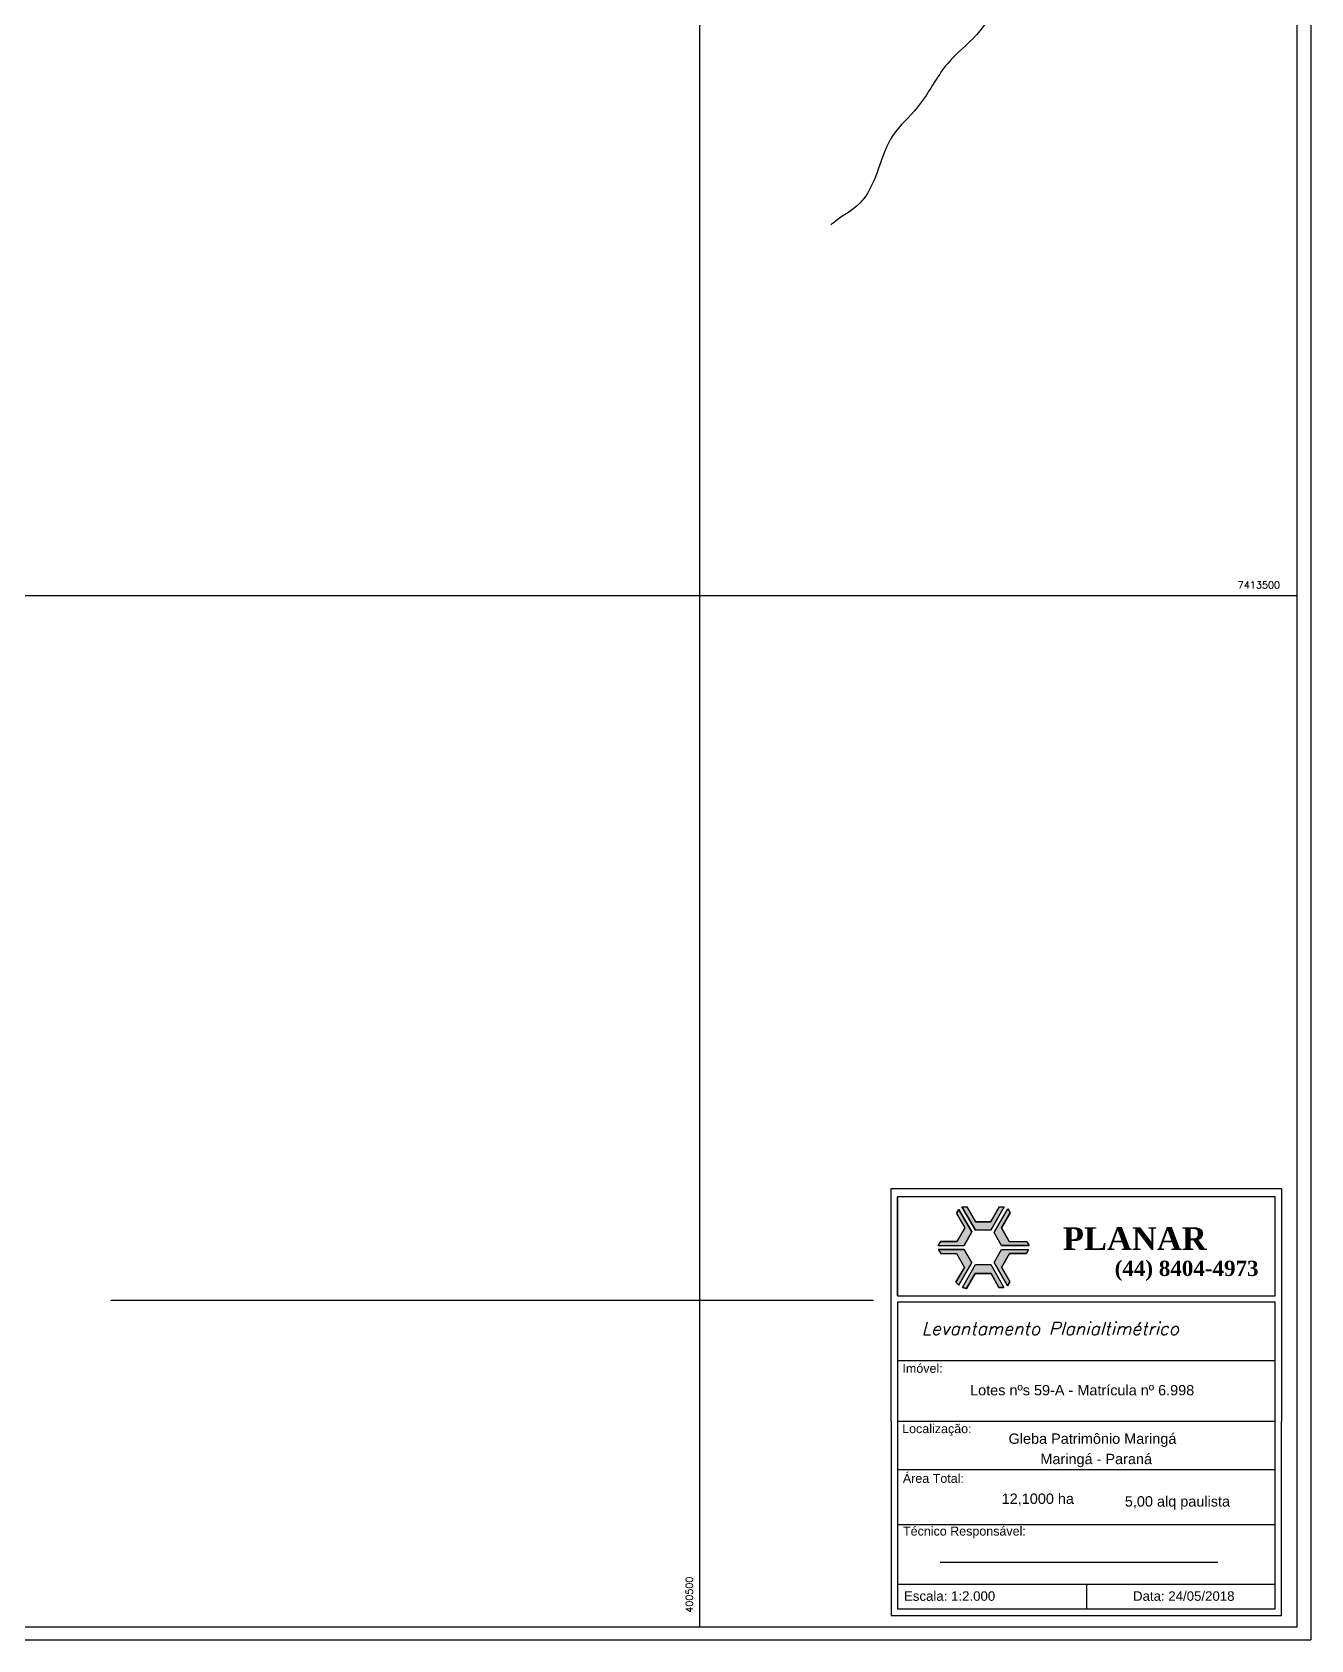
# Model space of a CAD drawing. Header units: millimetres. Extents: x 398670 to 400934, y 7412759 to 7415035.
# Drawn here: x 400026 to 400934, y 7412759 to 7413900 of the extents above; entities that cross this region are included whole.
import ezdxf
from ezdxf.enums import TextEntityAlignment as Align

# ---------------------------------------------------------------- set-up
doc = ezdxf.new("R2010")
doc.units = ezdxf.units.MM
doc.header["$LTSCALE"] = 0.1
for name, color, linetype in [('folha', 7, 'Continuous'), ('LAZAROTEXTOS', 7, 'Continuous'), ('linha rio', 4, 'Continuous'), ('LINHAAS', 252, 'Continuous'), ('TEXTO', 7, 'Continuous')]:
    doc.layers.add(name, color=color, linetype=linetype)
doc.styles.add('10mm', font='romans.shx', dxfattribs={"height": 5})

msp = doc.modelspace()

# ---------------------------------------------------------------- hatches: boundary and pattern name
h = msp.add_hatch(color=5)
h.paths.add_polyline_path([(400716, 7413066.2), (400706.4, 7413049.6), (400695.6, 7413049.6), (400686, 7413066.2), (400689.4, 7413066.2), (400695.6, 7413055.5), (400706.5, 7413055.5), (400712.6, 7413066.2)])
h.paths.add_polyline_path([(400733.6, 7413038.8), (400714.1, 7413038.8), (400708.8, 7413048), (400718.5, 7413064.9), (400720.2, 7413061.9), (400714, 7413051.3), (400719.5, 7413041.7), (400731.8, 7413041.7)])
h.paths.add_polyline_path([(400718.4, 7413010.2), (400708.8, 7413026.8), (400714.1, 7413036), (400733.3, 7413036), (400731.6, 7413033.1), (400719.8, 7413033.1), (400714.1, 7413023.3), (400720, 7413013.1)])
h.paths.add_polyline_path([(400686.3, 7413009.1), (400695.6, 7413025.2), (400706.4, 7413025.2), (400715.7, 7413009.1), (400712.3, 7413009.1), (400706.7, 7413018.9), (400695.3, 7413018.9), (400689.2, 7413008.3)])
h.paths.add_polyline_path([(400669.2, 7413036), (400671, 7413033.1), (400682.2, 7413033.1), (400687.9, 7413023.3), (400681.7, 7413012.7), (400683.9, 7413010.6), (400693, 7413026.4), (400687.5, 7413036)])
h.paths.add_polyline_path([(400669, 7413038.8), (400687.5, 7413038.8), (400693, 7413048.4), (400683.7, 7413064.4), (400682.1, 7413061.5), (400688, 7413051.3), (400682.4, 7413041.7), (400670.7, 7413041.7)])

# ---------------------------------------------------------------- linework, layer by layer
at = {"color": 7}
msp.add_line((400635.8, 7413079.3), (400912.8, 7413079.3), dxfattribs=at)
at = {"color": 7, "linetype": 'Continuous'}
for p, q in [((400635.8, 7412913.9), (400635.8, 7413079.3)), ((400912.8, 7413079.3), (400912.8, 7412913.9)), ((400640.3, 7412998.6), (400640.3, 7412957.3)), ((400640.3, 7412957.3), (400908.2, 7412957.3))]:
    msp.add_line(p, q, dxfattribs=at)
at = {"linetype": 'Continuous'}
for p, q in [((400640.3, 7413003.1), (400640.3, 7413073.3)), ((400670.5, 7412814.1), (400867.7, 7412814.1)), ((400774.3, 7412798.4), (400774.3, 7412780.9))]:
    msp.add_line(p, q, dxfattribs=at)
at = {"color": 5}
for points in [[(400669, 7413038.8), (400687.5, 7413038.8), (400693, 7413048.4), (400683.7, 7413064.4), (400682.1, 7413061.5), (400688, 7413051.3), (400682.4, 7413041.7), (400670.7, 7413041.7), (400669, 7413038.8)], [(400682.1, 7413061.5), (400683.7, 7413064.4)], [(400682.1, 7413061.5), (400688, 7413051.3)], [(400683.7, 7413064.4), (400693, 7413048.4)], [(400686, 7413066.2), (400689.4, 7413066.2)], [(400686, 7413066.2), (400695.6, 7413049.6)], [(400716, 7413066.2), (400706.4, 7413049.6), (400695.6, 7413049.6), (400686, 7413066.2), (400689.4, 7413066.2), (400695.6, 7413055.5), (400706.5, 7413055.5), (400712.6, 7413066.2), (400716, 7413066.2)], [(400689.4, 7413066.2), (400695.6, 7413055.5)], [(400706.4, 7413049.6), (400716, 7413066.2)], [(400706.5, 7413055.5), (400712.6, 7413066.2)], [(400708.8, 7413048), (400718.5, 7413064.9)], [(400733.6, 7413038.8), (400714.1, 7413038.8), (400708.8, 7413048), (400718.5, 7413064.9), (400720.2, 7413061.9), (400714, 7413051.3), (400719.5, 7413041.7), (400731.8, 7413041.7), (400733.6, 7413038.8)], [(400712.6, 7413066.2), (400716, 7413066.2)], [(400714, 7413051.3), (400720.2, 7413061.9)], [(400718.5, 7413064.9), (400720.2, 7413061.9)], [(400688, 7413051.3), (400682.4, 7413041.7)], [(400693, 7413048.4), (400687.5, 7413038.8)], [(400706.5, 7413055.5), (400695.6, 7413055.5)], [(400706.4, 7413049.6), (400695.6, 7413049.6)], [(400714.1, 7413038.8), (400708.8, 7413048)], [(400719.5, 7413041.7), (400714, 7413051.3)], [(400670.7, 7413041.7), (400669, 7413038.8)], [(400669, 7413038.8), (400687.5, 7413038.8)], [(400669.2, 7413036), (400671, 7413033.1)], [(400669.2, 7413036), (400687.5, 7413036)], [(400669.2, 7413036), (400671, 7413033.1), (400682.2, 7413033.1), (400687.9, 7413023.3), (400681.7, 7413012.7), (400683.9, 7413010.6), (400693, 7413026.4), (400687.5, 7413036), (400669.2, 7413036)], [(400670.7, 7413041.7), (400682.4, 7413041.7)], [(400687.5, 7413036), (400693, 7413026.4)], [(400708.8, 7413026.8), (400714.1, 7413036)], [(400718.4, 7413010.2), (400708.8, 7413026.8), (400714.1, 7413036), (400733.3, 7413036), (400731.6, 7413033.1), (400719.8, 7413033.1), (400714.1, 7413023.3), (400720, 7413013.1), (400718.4, 7413010.2)], [(400714.1, 7413038.8), (400733.6, 7413038.8)], [(400714.1, 7413036), (400733.3, 7413036)], [(400719.5, 7413041.7), (400731.8, 7413041.7)], [(400733.3, 7413036), (400731.6, 7413033.1)], [(400731.8, 7413041.7), (400733.6, 7413038.8)], [(400671, 7413033.1), (400682.2, 7413033.1)], [(400681.7, 7413012.7), (400687.9, 7413023.3)], [(400682.2, 7413033.1), (400687.9, 7413023.3)], [(400683.9, 7413010.6), (400693, 7413026.4)], [(400686.3, 7413009.1), (400695.6, 7413025.2), (400706.4, 7413025.2), (400715.7, 7413009.1), (400712.3, 7413009.1), (400706.7, 7413018.9), (400695.3, 7413018.9), (400689.2, 7413008.3), (400686.3, 7413009.1)], [(400686.3, 7413009.1), (400695.6, 7413025.2)], [(400695.6, 7413025.2), (400706.4, 7413025.2)], [(400706.4, 7413025.2), (400715.7, 7413009.1)], [(400708.8, 7413026.8), (400718.4, 7413010.2)], [(400714.1, 7413023.3), (400719.8, 7413033.1)], [(400714.1, 7413023.3), (400720, 7413013.1)], [(400719.8, 7413033.1), (400731.6, 7413033.1)], [(400681.7, 7413012.7), (400683.9, 7413010.6)], [(400689.2, 7413008.3), (400695.3, 7413018.9)], [(400695.3, 7413018.9), (400706.7, 7413018.9)], [(400706.7, 7413018.9), (400712.3, 7413009.1)], [(400718.4, 7413010.2), (400720, 7413013.1)], [(400686.3, 7413009.1), (400689.2, 7413008.3)], [(400712.3, 7413009.1), (400715.7, 7413009.1)]]:
    msp.add_lwpolyline(points, dxfattribs=at)
at = {"color": 7, "linetype": 'Continuous'}
msp.add_lwpolyline([(400908.2, 7412913.9), (400640.3, 7412913.9)], dxfattribs=at)
at = {"layer": 'folha', "color": 1}
for p in [(400933.6, 7415035), (398670.3, 7412759)]:
    msp.add_line(p, (400933.6, 7412759), dxfattribs=at)
at = {"layer": 'folha', "color": 5}
for p, q in [((400923.6, 7415025), (400923.6, 7412767.9)), ((400923.6, 7412767.9), (398695.3, 7412767.9))]:
    msp.add_line(p, q, dxfattribs=at)
at = {"layer": 'LAZAROTEXTOS', "color": 7, "linetype": 'Continuous'}
for p, q in [((400908.2, 7412913.9), (400640.3, 7412913.9)), ((400908.2, 7412879.6), (400640.3, 7412879.6)), ((400640.3, 7412840.8), (400908.2, 7412840.8)), ((400640.3, 7412798.4), (400908.2, 7412798.4))]:
    msp.add_line(p, q, dxfattribs=at)
for points in [[(400640.3, 7413073.3), (400640.3, 7413003.1)], [(400640.3, 7413003.1), (400908.2, 7413003.1), (400908.2, 7413073.3), (400640.3, 7413073.3)], [(400640.3, 7412998.6), (400640.3, 7412809.4), (400640.3, 7412801.5), (400640.3, 7412780.9), (400908.2, 7412780.9), (400908.2, 7412801.5), (400908.2, 7412809.4), (400908.2, 7412998.6), (400640.3, 7412998.6)], [(400635.8, 7412913.9), (400635.8, 7412776.3), (400912.8, 7412776.3), (400912.8, 7412801.5), (400912.8, 7412913.9)]]:
    msp.add_lwpolyline(points, dxfattribs=at)
at = {"layer": 'linha rio'}
msp.add_spline([(400745.7, 7414031.4), (400744.4, 7413998.2), (400725.7, 7413953.7), (400696.4, 7413898), (400675.9, 7413877.6), (400654.5, 7413846.5), (400637, 7413826.4), (400615.6, 7413780.8), (400607.6, 7413773.4), (400599.9, 7413768.3), (400592.9, 7413763)], degree=3, dxfattribs=at)
at = {"layer": 'LINHAAS', "ltscale": 0.1}
for p, q in [((400500, 7412767.9), (400500, 7414023.4)), ((399375.9, 7413500), (400923.6, 7413500)), ((400082.1, 7413000), (400623.2, 7413000))]:
    msp.add_line(p, q, dxfattribs=at)

# ---------------------------------------------------------------- texts
at = {"ltscale": 0.1, "style": '10mm'}
msp.add_text('7413500', height=5, dxfattribs=at).set_placement((400896.7, 7413505), align=Align.CENTER)
msp.add_text('400500', height=5, rotation=90, dxfattribs=at).set_placement((400495, 7412791), align=Align.CENTER)
at = {"color": 5, "width": 134.226, "attachment_point": 1}
for s, insert, char_height in [('\\fTimes New Roman|b1|i0|c0|p18;\\C7;PLANAR', (400757.6, 7413051.8), 16.223), ('{\\fTimes New Roman|b1|i0|c0|p18;\\C7;(44) 8404-4973}', (400794.4, 7413028), 10.816)]:
    msp.add_mtext(s, dxfattribs=dict(at, insert=insert, char_height=char_height))
at = {"linetype": 'Continuous', "insert": (400657.5, 7412984.3), "char_height": 8.986, "width": 1261.774, "attachment_point": 1}
msp.add_mtext('{\\Fitalict.shx|c1;Levantamento Plani\\Fitalict.shx|c0;alti\\Fitalict.shx|c1;métrico}', dxfattribs=at)
at = {"layer": 'TEXTO', "linetype": 'Continuous', "attachment_point": 1}
for s, insert, char_height in [('{\\fArial|b0|i0|c0|p34;Imóvel:}', (400643.8, 7412954.8), 6.341), ('{\\fArial|b0|i0|c0|p34;Lotes nºs 59-A - Matrícula nº 6.998}', (400691.8, 7412939.8), 7.338), ('{\\fArial|b0|i0|c0|p34;Localização:}', (400643.6, 7412912), 6.341), ('{\\fArial|b0|i0|c0|p34;Gleba Patrimônio Maringá}', (400719.1, 7412905.4), 7.338), ('{\\fArial|b0|i0|c0|p34;Maringá - Paraná}', (400741.7, 7412891), 7.338), ('{\\fArial|b0|i0|c0|p34;Área Total:}', (400644.1, 7412876.7), 6.341), ('{\\fArial|b0|i0|c0|p34;12,1000 ha}', (400714.2, 7412862.8), 7.338), ('{\\fArial|b0|i0|c0|p34;5,00 alq paulista}', (400801.6, 7412860.9), 7.338), ('\\fArial|b0|i0|c0|p34;Técnico Responsável:', (400644.2, 7412839.3), 6.341), ('{\\fArial|b0|i0|c0|p34;Escala: 1:2.000}', (400644.9, 7412793.4), 6.721), ('{\\fArial|b0|i0|c0|p34;Data: 24/05/2018}', (400807.4, 7412793.4), 6.721)]:
    msp.add_mtext(s, dxfattribs=dict(at, insert=insert, char_height=char_height))

doc.saveas('drawing.dxf')
